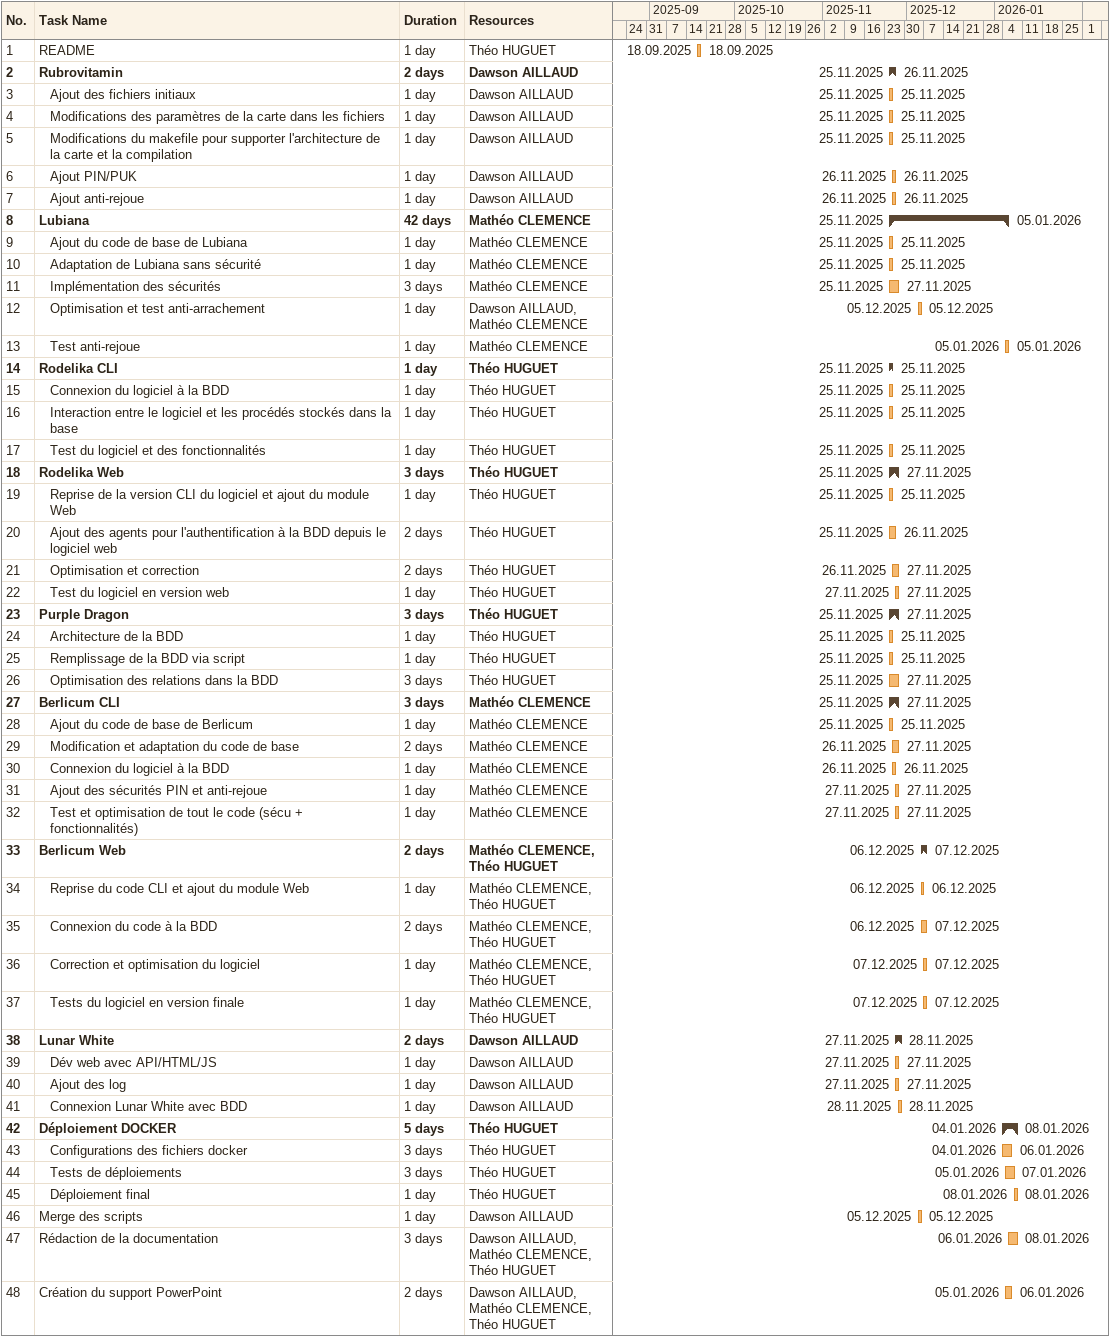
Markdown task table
| ID | Level | Task | Duration | Start | Finish | Resources |
|---|---|---|---|---|---|---|
| 1 | 1 | README | 1d | 2025-09-18 | 2025-09-18 | Théo HUGUET |
| 2 | 1 | **Rubrovitamin** | 2d | 2025-11-25 | 2025-11-26 | Dawson AILLAUD |
| 3 | 2 | Ajout des fichiers initiaux | 1d | 2025-11-25 | 2025-11-25 | Dawson AILLAUD |
| 4 | 2 | Modifications des paramètres de la carte dans les fichiers | 1d | 2025-11-25 | 2025-11-25 | Dawson AILLAUD |
| 5 | 2 | Modifications du makefile pour supporter l'architecture de la carte et la compilation | 1d | 2025-11-25 | 2025-11-25 | Dawson AILLAUD |
| 6 | 2 | Ajout PIN/PUK | 1d | 2025-11-26 | 2025-11-26 | Dawson AILLAUD |
| 7 | 2 | Ajout anti-rejoue | 1d | 2025-11-26 | 2025-11-26 | Dawson AILLAUD |
| 8 | 1 | **Lubiana** | 42d | 2025-11-25 | 2026-01-05 | Mathéo CLEMENCE |
| 9 | 2 | Ajout du code de base de Lubiana | 1d | 2025-11-25 | 2025-11-25 | Mathéo CLEMENCE |
| 10 | 2 | Adaptation de Lubiana sans sécurité | 1d | 2025-11-25 | 2025-11-25 | Mathéo CLEMENCE |
| 11 | 2 | Implémentation des sécurités | 3d | 2025-11-25 | 2025-11-27 | Mathéo CLEMENCE |
| 12 | 2 | Optimisation et test anti-arrachement | 1d | 2025-12-05 | 2025-12-05 | Dawson AILLAUD, Mathéo CLEMENCE |
| 13 | 2 | Test anti-rejoue | 1d | 2026-01-05 | 2026-01-05 | Mathéo CLEMENCE |
| 14 | 1 | **Rodelika CLI** | 1d | 2025-11-25 | 2025-11-25 | Théo HUGUET |
| 15 | 2 | Connexion du logiciel à la BDD | 1d | 2025-11-25 | 2025-11-25 | Théo HUGUET |
| 16 | 2 | Interaction entre le logiciel et les procédés stockés dans la base | 1d | 2025-11-25 | 2025-11-25 | Théo HUGUET |
| 17 | 2 | Test du logiciel et des fonctionnalités | 1d | 2025-11-25 | 2025-11-25 | Théo HUGUET |
| 18 | 1 | **Rodelika Web** | 3d | 2025-11-25 | 2025-11-27 | Théo HUGUET |
| 19 | 2 | Reprise de la version CLI du logiciel et ajout du module Web | 1d | 2025-11-25 | 2025-11-25 | Théo HUGUET |
| 20 | 2 | Ajout des agents pour l'authentification à la BDD depuis le logiciel web | 2d | 2025-11-25 | 2025-11-26 | Théo HUGUET |
| 21 | 2 | Optimisation et correction | 2d | 2025-11-26 | 2025-11-27 | Théo HUGUET |
| 22 | 2 | Test du logiciel en version web | 1d | 2025-11-27 | 2025-11-27 | Théo HUGUET |
| 23 | 1 | **Purple Dragon** | 3d | 2025-11-25 | 2025-11-27 | Théo HUGUET |
| 24 | 2 | Architecture de la BDD | 1d | 2025-11-25 | 2025-11-25 | Théo HUGUET |
| 25 | 2 | Remplissage de la BDD via script | 1d | 2025-11-25 | 2025-11-25 | Théo HUGUET |
| 26 | 2 | Optimisation des relations dans la BDD | 3d | 2025-11-25 | 2025-11-27 | Théo HUGUET |
| 27 | 1 | **Berlicum CLI** | 3d | 2025-11-25 | 2025-11-27 | Mathéo CLEMENCE |
| 28 | 2 | Ajout du code de base de Berlicum | 1d | 2025-11-25 | 2025-11-25 | Mathéo CLEMENCE |
| 29 | 2 | Modification et adaptation du code de base | 2d | 2025-11-26 | 2025-11-27 | Mathéo CLEMENCE |
| 30 | 2 | Connexion du logiciel à la BDD | 1d | 2025-11-26 | 2025-11-26 | Mathéo CLEMENCE |
| 31 | 2 | Ajout des sécurités PIN et anti-rejoue | 1d | 2025-11-27 | 2025-11-27 | Mathéo CLEMENCE |
| 32 | 2 | Test et optimisation de tout le code (sécu + fonctionnalités) | 1d | 2025-11-27 | 2025-11-27 | Mathéo CLEMENCE |
| 33 | 1 | **Berlicum Web** | 2d | 2025-12-06 | 2025-12-07 | Mathéo CLEMENCE, Théo HUGUET |
| 34 | 2 | Reprise du code CLI et ajout du module Web | 1d | 2025-12-06 | 2025-12-06 | Mathéo CLEMENCE, Théo HUGUET |
| 35 | 2 | Connexion du code à la BDD | 2d | 2025-12-06 | 2025-12-07 | Mathéo CLEMENCE, Théo HUGUET |
| 36 | 2 | Correction et optimisation du logiciel | 1d | 2025-12-07 | 2025-12-07 | Mathéo CLEMENCE, Théo HUGUET |
| 37 | 2 | Tests du logiciel en version finale | 1d | 2025-12-07 | 2025-12-07 | Mathéo CLEMENCE, Théo HUGUET |
| 38 | 1 | **Lunar White** | 2d | 2025-11-27 | 2025-11-28 | Dawson AILLAUD |
| 39 | 2 | Dév web avec API/HTML/JS | 1d | 2025-11-27 | 2025-11-27 | Dawson AILLAUD |
| 40 | 2 | Ajout des log | 1d | 2025-11-27 | 2025-11-27 | Dawson AILLAUD |
| 41 | 2 | Connexion Lunar White avec BDD | 1d | 2025-11-28 | 2025-11-28 | Dawson AILLAUD |
| 42 | 1 | **Déploiement DOCKER** | 5d | 2026-01-04 | 2026-01-08 | Théo HUGUET |
| 43 | 2 | Configurations des fichiers docker | 3d | 2026-01-04 | 2026-01-06 | Théo HUGUET |
| 44 | 2 | Tests de déploiements | 3d | 2026-01-05 | 2026-01-07 | Théo HUGUET |
| 45 | 2 | Déploiement final | 1d | 2026-01-08 | 2026-01-08 | Théo HUGUET |
| 46 | 1 | Merge des scripts | 1d | 2025-12-05 | 2025-12-05 | Dawson AILLAUD |
| 47 | 1 | Rédaction de la documentation | 3d | 2026-01-06 | 2026-01-08 | Dawson AILLAUD, Mathéo CLEMENCE, Théo HUGUET |
| 48 | 1 | Création du support PowerPoint | 2d | 2026-01-05 | 2026-01-06 | Dawson AILLAUD, Mathéo CLEMENCE, Théo HUGUET |
